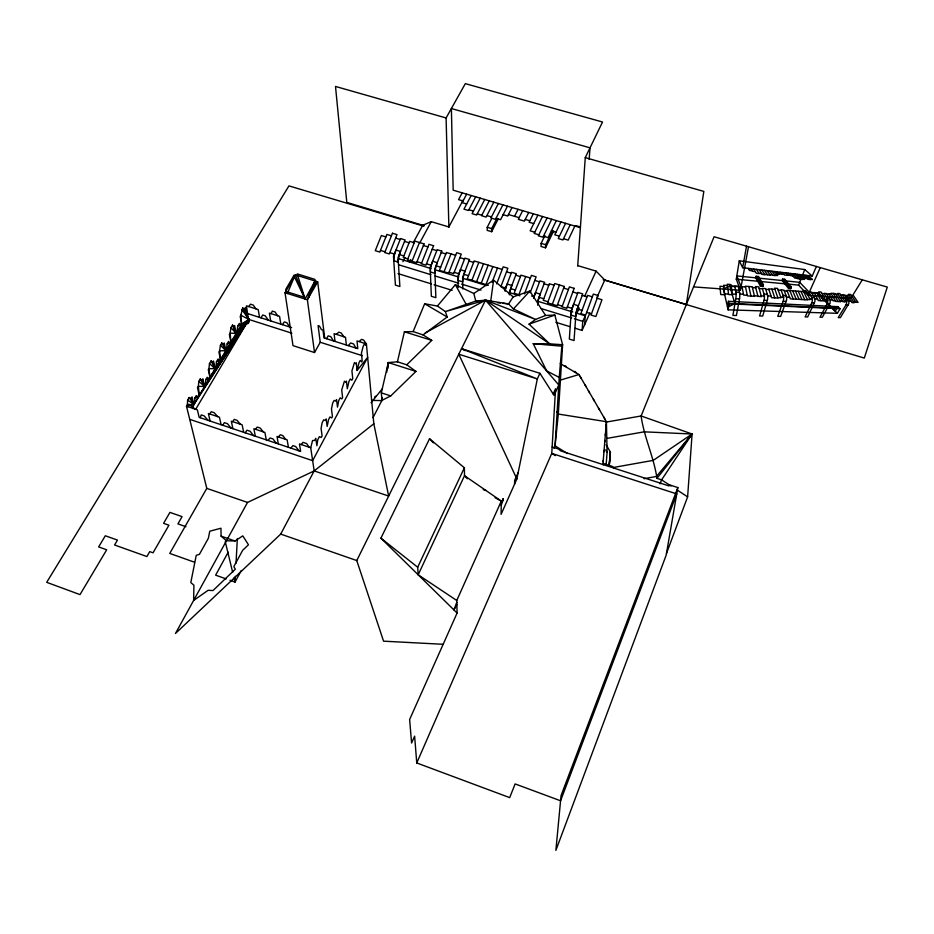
<?xml version="1.0" encoding="UTF-8"?>
<svg xmlns="http://www.w3.org/2000/svg" width="934" height="934" viewBox="0 0 934 934"><rect width="100%" height="100%" fill="white"/><g stroke="black" fill="none" stroke-linecap="round" stroke-linejoin="round"><path stroke-width="1.4" d="M491.821 218.322L487.221 227.266L487.209 230.383L491.669 231.714L498.196 218.93M491.669 231.714L491.681 228.597L496.923 218.369M501.266 503.216L503.309 498.651L501.231 505.341M509.392 294.654L509.45 291.793L516.292 273.709L511.587 272.284L504.734 290.357M514.564 484.116L514.669 480.333L518.195 472.417M537.669 304.764L537.844 300.503L544.627 282.313L539.887 280.877L533.583 297.748M544.919 235.578L541.136 243.354L541.008 246.459L545.526 247.814L553.675 230.955M545.526 247.814L545.666 244.708L552.578 230.429M235.345 576.278L235.041 582.08L229.962 580.271M236.033 563.225L237.341 538.556M248.794 322.405L246.459 305.838L258.204 309.574L259.559 317.397M194.505 562.221L169.755 553.407L206.788 488.377L186.485 406.197L187.36 404.749L187.629 400.056L189.135 397.534L191.061 398.549L193.875 404.457L192.743 408.52M567.428 453.527L555.065 445.845L558.31 414.066L562.618 344.728L549.636 343.84L529.064 324.145L535.556 319.44L545.573 315.435L554.854 315.073L562.618 344.728L561.848 346.199L559.232 377.394L555.065 445.845L553.967 448.355M577.714 265.98L585.268 157.624L602.535 122.004L465.319 83.651L446.102 117.964L448.88 227.336M666.456 553.477L687.622 496.853L692.094 434.006L641.109 415.98L605.664 422.18M589.179 159.387L590.019 147.829L451.391 108.531L453.165 190.186L579.967 227.557M387.879 368.335L388.311 362.579L397.429 361.82L406.757 364.797L415.969 371.405L390.751 395.911L381.959 400.359L372.981 417.708M575.181 328.278L582.08 330.414L582.769 321.354L585.268 315.832L575.531 312.855M584.556 324.904L585.268 315.832M609.225 466.253L610.346 452.021L606.166 444.759M606.073 465.319L607.112 452.441L606.423 421.689L579.01 374.534L560.26 363.618M602.909 464.642L606.423 421.689L558.31 414.066L556.909 411.579M194.47 403.453L194.949 397.814L196.257 395.631L198.417 396.822L248.946 319.498L242.712 308.045L240.855 315.225L241.661 324.145L193.875 404.457L186.485 406.197L197.378 409.839L199.175 417.37L300.631 451.391L299.452 443.965L310.718 447.736L314.174 470.923L280.702 534.096L175.464 633.486L247.522 502.434L314.174 470.923L373.822 423.767L366.408 343.91L363.571 340.023L361.493 339.357L359.158 341.611M609.272 465.015L610.346 452.021L609.879 456.364M609.166 465.564L610.346 452.021M606.213 424.491L606.073 426.021M604.1 450.258L603.959 451.764M604.905 440.416L604.765 441.992M605.454 433.703L605.302 435.314M603.282 460.252L603.142 461.735M198.814 381.376L204.604 386.431L202.013 380.231L200.238 378.994L198.814 381.376L198.358 386.349L199.281 395.374L197.494 387.773L198.358 386.349L204.604 386.431L248.946 319.498L242.712 308.045L244.51 309.119L246.915 315.307L247.884 313.672L291.606 327.589M291.887 333.204L248.946 319.498L219.817 360.851L218.112 358.96L216.454 361.75L215.906 367.424L248.946 319.498L241.836 309.504M374.546 397.989L375.024 396.506L376.262 396.168M205.282 385.298L205.854 379.531L207.185 377.301L209.193 378.725L248.946 319.498L240.855 315.225L240.19 316.334L241.661 324.145L248.946 319.498L248.631 322.393M603.352 464.7L603.469 463.544L612.249 466.381L614.093 468.168M209.987 377.383L208.282 369.736L208.936 368.638L215.159 368.697L212.905 362.007L211.026 360.968L209.473 363.559L208.936 368.638L209.987 377.383L248.946 319.498L241.311 324.728L237.773 325.989L236.874 332.189L248.946 319.498L248.246 322.312M187.36 404.749L193.875 404.457L248.946 319.498L230.289 343.257L228.573 341.424L227.114 343.864L226.483 349.655L248.946 319.498L247.72 323.689L248.946 319.498L236.15 333.403L230.149 333.134L229.39 334.407L230.943 342.171L248.946 319.498L195.661 409.372M490.794 300.596L493.596 280.107L513.163 296.884L529.823 291.081L545.573 315.435M310.718 447.736L312.563 440.544L314.641 440.428L315.797 438.279L316.859 445.728L317.805 439.657L319.416 436.645L321.284 437.451L322.113 435.898L321.074 428.426L322.16 422.67L323.689 419.833L325.336 420.487L326.176 418.934L327.169 426.441L328.57 419.564L329.947 416.973L331.698 417.942L332.434 416.587L331.477 409.045L332.667 403.114L334.115 400.417L335.715 401.13L336.567 399.554L337.489 407.119L338.773 400.488L340.186 397.849L341.867 398.911L342.603 397.534L341.716 389.945L344.413 381.235L345.813 382.298L346.444 381.119L347.296 388.742L348.931 381.504L350.285 378.959L351.849 380.231L352.748 378.562L351.931 370.903L354.43 362.602L355.749 363.793L356.298 362.766L357.08 370.436L367.657 357.383L312.645 460.66L189.742 419.354M230.955 327.682L236.15 333.403L232.519 325.067L230.955 327.682L230.149 333.134L230.943 342.171M728.403 301.297L727.528 307.251L734.871 303.62L729.734 285.897L723.418 289.061L728.111 309.843L837.343 313.31L840.086 308.71L837.891 306.656L728.403 301.297L729.022 303.819L728.111 309.843M220.436 345.253L225.83 350.74L223.518 344.237L221.778 343.012L220.436 345.253L219.607 350.775L220.517 359.683L248.946 319.498L225.83 350.74L219.607 350.775L218.895 351.978L220.517 359.683M693.553 286.89L740.428 290.299L736.284 279.196L739.284 260.796L804.758 269.541L812.241 276.067L816.363 266.47M382.426 397.569L381.959 400.359L381.317 392.864L388.311 362.579L415.969 371.405M386.653 372.374L388.311 362.579M677.839 487.56L666.176 555.146L555.882 850.349L561.054 795.593L677.839 487.56L669.199 484.793L669.013 485.937L560.669 450.888L558.485 448.997L552.146 446.954M739.518 292.389L735.817 292.132L736.027 294.268A34.64 26.771 8.4 0 1 735.817 298.717L732.91 315.412L736.412 315.482L739.623 298.273A33.11 25.568 8.5 0 0 739.611 293.089L739.576 292.739M812.241 276.067L742.67 267.708L746.523 246.167M740.428 290.299L748.496 246.739M553.197 394.02L555.543 388.766L551.76 453.399L676.741 493.911L560.563 800.777L515.124 783.93L509.684 797.624L416.751 762.961L414.626 736.155L411.59 743.02L409.629 719.495L457.1 613.031L380.909 538.159L429.535 438.77L464.373 467.771L464.513 475.71L501.301 501.079L501.091 514.342L516.864 478.967L537.33 378.947L539.91 373.285L461.524 348.686L465.377 350.635M756.143 276.254L755.769 277.853L760.486 286.131L762.973 286.341L763.417 284.672L758.466 276.499L756.143 276.254L760.918 284.45L760.486 286.131M397.429 361.82L404.41 331.78L413.132 331.582L423.044 334.909L431.765 340.373L406.757 364.797M758.466 276.499L758.093 278.087L762.973 286.341M588.385 390.669L589.506 392.584M767.339 300.444L764.035 300.269L759.587 315.961L762.716 316.031L767.608 299.16A20.069 15.434 10 0 0 767.514 295.307L767.363 294.619M584.906 384.68L586.038 386.629M187.968 406.687L188.703 404.177L195.241 409.127M502.364 501.78L503.309 498.651M580.072 376.367L581.228 378.363M782.622 279.044L782.132 280.539L788.588 288.513L790.783 288.699L791.355 287.158L784.7 279.266L782.622 279.044L789.16 286.96L791.355 287.158M784.7 279.266L784.198 280.749L790.783 288.699M598.437 407.96L599.57 409.898M786.194 301.484L783.171 301.32L777.765 316.334L780.661 316.404L786.521 300.246A15.329 11.757 10.8 0 0 786.381 296.557L786.194 295.903M200.203 417.72L201.219 414.906L204.126 415.875L208.224 420.405M788.588 288.513L789.16 286.96M593.335 399.18L594.491 401.165M552.344 304.262L559.489 284.987M524.464 293.883L531.411 275.378L536.139 276.814L530.197 292.681M525.714 276.569L518.884 294.689L514.167 293.241L520.997 275.145L530.43 278.005M573.92 371.569L575.356 371.557L575.963 372.759M492.113 282.173L497.518 268.011M496.69 283.913L503.192 266.82L507.886 268.245L500.893 286.668L505.609 288.057M481.279 283.165L488.167 265.174M485.96 284.601L492.837 266.599M315.003 280.982L308.582 297.689L308.36 296.055L316.533 281.811L316.731 283.446L314.805 279.336L297.199 273.872L305.103 299.032L315.003 280.982L307.391 299.756L314.513 352.538L293.007 345.638L285.022 292.739L295.436 274.9L317.677 281.811L324.728 338.131M471.927 280.305L478.838 262.349M476.597 281.729L483.497 263.762M660.034 483.882L661.599 479.854L692.094 434.006L644.18 431.835L607.322 438.326M444.047 271.759L451.005 253.896M412.022 261.275L419.448 242.501M862.28 279.815L850.874 298.355L807.968 295.226L798.605 285.115L804.758 269.541M413.132 331.582L424.655 303.772L437.416 306.037L445.39 311.582L447.188 317L423.044 334.909M287.403 293.486L294.373 276.709L294.14 275.075L285.769 289.388L286.014 291.023L287.403 293.486L287.158 291.852L304.881 297.409L305.103 299.032L294.373 276.709M416.751 762.961L551.76 453.399L555.391 455.652M814.401 303.036L811.739 302.885L805.108 316.906L807.665 316.965L814.798 301.799A11.196 8.534 11.8 0 0 814.705 298.822L814.226 297.502L811.576 297.327A9.877 7.53 11.8 0 1 812.148 299.149A10.613 8.102 11.8 0 1 811.763 302.896M807.968 295.226L820.274 267.603M457.1 613.031L456.761 600.48L501.301 501.079L495.067 497.705M456.808 602.22L453.959 609.949L456.866 604.508M582.08 330.414L589.903 313.018M597.036 297.175L604.765 280.013L596.102 271.129L577.737 265.618M576.862 313.357L579.267 308.08M584.684 296.206L596.102 271.129M564.334 365.988L565.806 366L566.471 367.225M456.761 600.48L418.175 574.784L464.513 475.71L467.409 478.768M418.175 574.784L417.696 567.242L464.373 467.771M574.854 226.051L568.187 240.108L563.517 238.719M570.219 224.685L562.945 239.933L558.287 238.544L565.584 223.319M560.949 221.953L554.761 234.808L559.408 236.197M556.325 220.599L548.095 237.61L543.448 236.22M551.714 219.233L542.969 237.201L538.323 235.823L547.102 217.879M542.491 216.513L534.19 233.43L538.825 234.808M443.16 644.297L383.57 641.168L356.765 560.563L485.517 300.164L508.586 303.935L513.443 308.956L535.556 319.44L485.517 300.164L475.756 301.098L445.39 311.582L485.517 300.164L549.636 343.84L533.209 343.677L546.682 370.938L559.232 377.394M537.902 215.159L530.162 230.838L534.785 232.216M533.302 213.804L529.123 222.245L533.734 223.6M528.714 212.45L524.394 221.136L518.3 219.327L522.643 210.664M829.637 303.877L830.081 302.686A9.609 7.309 12.4 0 0 829.964 299.826L829.439 298.553L826.975 298.378A8.593 6.538 12.3 0 1 827.617 300.141A9.142 6.958 12.3 0 1 827.197 303.748L819.97 317.21L822.34 317.268L829.637 303.877L827.174 303.737M514.541 216.326L518.066 209.321M512.019 207.535L507.699 216.034L503.134 214.68M507.454 206.192L500.566 219.723L495.989 218.358M271.035 313.649L272.343 311.104L275.063 311.968L277.643 315.739M502.901 204.85L495.475 219.35L490.899 217.996L498.347 203.507M382.321 388.801L371.055 402.741M493.806 202.164L486.112 217.073L481.547 215.707L489.264 200.833M484.734 199.491L476.644 215.018L472.09 213.664L480.204 198.16M475.686 196.829L468.494 210.5L463.953 209.158L471.168 195.498M463.252 199.911L448.869 226.962L431.239 221.673L422.728 225.257L413.178 242.84M466.661 194.167L462.155 202.655L466.673 203.997M357.08 370.436L359.018 362.661L360.209 360.431L361.633 361.913L362.182 360.898L361.423 353.192L363.174 346.316L364.388 344.039L365.708 345.206L366.408 343.91L357.022 340.922L357.792 348.662L323.981 337.898L323.012 330.134L321.483 329.644L319.44 326.036L318.085 325.604L320.234 342.253L314.513 352.538M462.155 192.836L458.536 199.631L463.054 200.973M241.229 570.557L235.041 582.08L234.025 577.901M409.419 262.034L410.785 259.512M419.646 243.12L431.239 221.673M402.939 261.672L404.982 257.912M222.864 425.32L224.323 422.635L227.464 423.697L231.013 428.052M228.2 552.181L215.637 575.157L226.168 578.917M397.219 261.882L398.935 258.73L430.924 268.525M261.053 317.864L262.652 315.015L265.291 315.844L268.373 320.199M846.484 301.355A7.752 5.884 13 0 1 846.076 304.788L838.207 317.595L840.378 317.642L848.761 303.772A8.044 6.094 13 0 0 848.504 300.713L848.049 299.826L845.819 299.674A7.402 5.616 13 0 1 846.519 301.355M317.677 281.811L307.391 299.756L285.022 292.739M837.891 306.656L835.218 311.232L817.308 292.926L809.288 292.284L799.714 282.325L736.821 275.915L741.071 286.808L729.734 285.897M326.503 338.703L328.184 335.843L330.799 336.672L333.531 340.945M237.773 325.989L239.302 323.421L241.311 324.728M191.061 398.549L192.054 396.892L193.875 404.457L187.629 400.056M202.013 380.231L202.865 378.807L204.604 386.431L200.238 378.994M212.905 362.007L213.489 361.014L215.159 368.697L248.946 319.498M223.518 344.237L224.253 343.012L225.83 350.74L221.778 343.012M233.909 326.853L234.644 325.627L236.15 333.403L232.519 325.067M244.51 309.119L245.49 307.473L246.915 315.307M603.586 416.821L604.788 418.876M209.788 413.984L211.236 411.707L214.12 412.665L217.739 416.646M513.163 296.884L508.586 303.935L503.052 303.328M245.187 432.804L246.915 430.2L250.172 431.298L253.546 435.606M232.706 421.654L234.224 419.378L237.049 420.323L240.342 424.211M248.829 306.597L250.464 304.169L253.231 305.056L255.916 308.839M282.337 324.647L284.38 321.915L286.796 322.685L289.82 327.028M671.056 486.03L661.599 479.854L656.976 478.36L692.094 434.006L653.263 460.369L613.218 467.514M301.203 444.549L303.025 442.354L306.656 443.568L309.061 447.176M437.416 306.037L455.348 284.683L473.842 293.498L475.756 301.098L479.807 301.332M692.094 434.006L656.38 476.48L644.028 478.698M290.836 448.11L292.937 445.623L295.669 446.534L299.055 450.865M267.918 440.428L270.089 437.964L273.032 438.945L276.219 443.206M255.367 429.231L257.27 427.083L260.177 428.052L263.423 431.917M348.254 345.627L350.635 342.976L353.531 343.899L355.971 348.09M278.344 436.914L280.282 434.765L282.897 435.629L285.524 439.307M513.443 308.956L529.823 291.081M336.357 334.372L338.797 332.165L341.085 332.889L343.969 336.789M473.842 293.498L493.596 280.107M235.029 541.008L242.782 535.859L248.456 544.779L242.63 550.359L233.85 566.564L235.31 569.191L213.01 590.545L208.095 590.311L193.63 600.445L193.922 585.221L190.805 582.571L196.245 555.321L199.409 554.341L208.364 538.288L209.765 531.212L220.961 528.224L221.078 536.116L226.448 540.751L235.029 541.008L221.078 536.116M425.239 332.901L485.517 300.164L558.777 384.948L554.096 395.432L539.91 373.285M529.064 324.145L554.854 315.073M559.945 380.231L579.01 374.534M194.949 397.814L198.417 396.822M216.454 361.75L219.817 360.851M205.854 379.531L209.193 378.725M227.114 343.864L230.289 343.257M372.269 400.406L382.368 400.593M728.111 303.317L836.992 308.208M729.022 303.819L840.086 308.71M735.805 298.717L739.518 298.915M846.052 304.776L848.282 304.904M724.621 293.848L728.543 294.105M747.282 295.331L743.651 295.097L742.028 286.726L745.53 287.007M754.392 295.774L757.859 295.996M835.463 300.923L833.046 300.771L828.983 293.731L831.342 293.918M840.191 301.227L842.515 301.367M777.777 297.607L780.929 297.806L777.59 288.419L774.555 288.174L777.94 298.074L771.507 297.677L768.74 288.875L774.963 289.377M807.338 299.452L810.082 299.627L805.832 290.766L803.17 290.556L807.548 299.896L790.269 298.833L786.918 290.346L803.707 291.688M823.263 300.456L825.808 300.608L821.126 292.038L818.651 291.84L823.496 300.876L818.312 300.561L814.191 292.54L819.246 292.949M743.487 294.28L739.821 294.047L738.467 286.434L734.848 286.143L736.167 294.268L732.361 294.035M771.005 296.078L767.736 295.856L765.565 288.618L762.342 288.361L764.561 296.101L761.187 295.88M789.662 297.292L786.661 297.094L783.988 290.1L781.022 289.867L783.778 297.327L780.684 297.129M817.565 299.102L814.938 298.938L811.623 292.33L809.019 292.12L812.475 299.172L809.778 298.997M832.649 300.083L830.221 299.931L826.59 293.533L824.173 293.346L827.968 300.164L825.469 300.001M851.119 301.285L848.901 301.145L844.955 295.016L842.748 294.84L846.904 301.378L844.64 301.238M853.431 301.624L855.591 301.764M763.977 294.07L767.269 294.292M783.054 295.377L786.078 295.576M738.596 287.17L742.168 287.45M765.775 289.318L768.962 289.563M784.245 290.778L787.187 291.011M811.938 292.972L814.518 293.171M826.94 294.152L829.334 294.35M845.328 295.611L847.512 295.786M723.815 286.551L719.962 286.248L720.721 294.537L724.726 294.782L723.675 285.244L727.458 285.547M752.407 287.555L755.769 287.835M835.988 294.292L838.265 294.479M849.275 295.366L847.126 295.191L851.995 302.639L854.19 302.768L848.562 294.292L850.687 294.479L855.929 302.266L858.066 302.406L853.513 295.704L851.399 295.541M731.252 286.329L734.93 286.621M759.202 288.548L762.471 288.816M778.174 290.065L781.186 290.299M806.579 292.33L809.218 292.54M821.943 293.545L824.395 293.743M840.763 295.051L842.993 295.226M760.918 284.45L763.417 284.672M533.209 343.677L561.848 346.199M736.284 279.196L798.605 285.115M797.134 278.309L794.752 278.052L790.362 273.44M799.854 278.939L797.496 278.682L792.651 273.709M802.189 279.208L804.501 279.464L799.387 274.514M497.518 302.721L500.285 303.025M807.7 278.717L805.47 278.46L801.582 274.783M758.957 273.335L761.724 273.65M769.908 274.689L772.546 274.981M775.173 275.297L777.753 275.588L774.473 271.525M810.28 279.301L812.475 279.546L808.038 275.553M764.759 274.409L767.468 274.713M802.446 277.48L804.699 277.737M752.232 270.79L749.418 270.463L748.286 268.385M778.641 273.884L784.362 274.549M787.537 274.888L789.919 275.168M755.326 271.631L752.535 271.315L751.041 268.712M776.504 274.047L779.014 274.327L776.936 271.817M792.686 275.869L790.327 275.6L788.039 273.16M446.102 117.964L335.504 86.442L346.806 202.409L424.164 225.689M585.268 157.624L703.839 191.412L686.327 304.542L641.109 415.98C644.04 437.369 653.882 457.006 656.976 478.36M575.694 225.584L579.886 226.822M508.47 214.528L519.129 217.68M525.247 219.408L529.847 220.763M551.305 230.967L555.952 232.333M468.891 209.741L473.433 211.084M486.894 215.556L491.459 216.91M477.227 213.886L481.792 215.24M487.221 227.266L491.681 228.597M541.136 243.354L545.666 244.708M423.674 226.121L288.945 185.889L46.7 582.326L80.009 594.608L106.686 549.799L98.642 546.904L105.32 535.766L117.474 540.097L114.567 544.989L146.895 556.547L149.732 551.632L153.024 552.811L168.926 525.212L163.59 523.332L169.93 512.392L182.072 516.642L177.927 523.881L185.959 526.706M603.154 279.71L686.327 304.542L714.09 236.746L887.3 287.088L864.289 358.084L604.263 279.861M391.428 235.812L386.886 234.422L379.811 252.075L375.27 250.686L381.352 235.543L385.882 236.921M414.229 242.723L409.652 241.346L403.254 257.457L407.843 258.858M423.382 245.514L427.97 246.903M455.629 255.297L446.394 252.495L439.424 270.346L448.682 273.183L456.644 252.705L461.268 254.106L453.679 273.674L449.044 272.249M502.2 269.436L474.192 260.936L467.269 278.881L488.295 285.314M554.119 285.197L549.367 283.761L543.214 300.304L547.966 301.764M563.646 288.092L568.409 289.54M592.354 296.802L587.544 295.354L580.843 313.672L585.653 315.143L593.347 294.07L598.157 295.518L591.035 315.073L595.857 316.544L601.975 299.732L597.153 298.261M395.607 238.123L400.161 239.501M432.197 249.238L436.808 250.627M459.902 257.644L464.537 259.057M506.532 271.806L511.225 273.242M534.797 280.398L539.525 281.834M572.834 291.957L577.609 293.404M404.515 241.392L409.08 242.782M441.21 252.542L445.822 253.943M468.973 260.983L473.62 262.396M515.731 275.18L520.436 276.616M544.078 283.796L548.818 285.244M582.209 295.389L587.007 296.837M399.297 254.538L403.862 255.939M436.038 265.781L440.65 267.194M463.836 274.281L468.494 275.705M510.653 288.606L515.37 290.042M539.035 297.292L543.786 298.74M577.224 308.967L582.034 310.438M586.669 312.388L591.479 313.859M389.817 252.624L394.382 254.025M426.464 263.843L431.076 265.244M454.204 272.331L458.839 273.744M531.586 296.008L533.956 296.732M567.312 306.947L572.098 308.407M380.477 250.417L385.03 251.806M417.008 261.672L421.608 263.073M557.505 304.682L562.28 306.142M435.092 269.809L458.734 277.048M462.902 278.332L486.544 285.57M510.186 292.821L519.911 295.809M537.996 301.343L572.752 312.003M398.865 264.836L430.901 274.678M435.081 275.962L458.769 283.247M461.559 284.099L481.068 290.1M540.973 308.512L571.631 317.934M574.41 318.786L582.769 321.354M398.059 273.615L431.345 283.889M434.112 284.742L452.138 290.311M555.847 322.312L569.658 326.573M404.41 331.78L431.765 340.373M320.234 342.253L362.24 355.656M381.317 392.864L390.751 395.911M483.24 489.591L485.937 490.49M314.174 470.923L388.661 496.047L373.822 423.767M206.788 488.377L247.522 502.434M280.702 534.096L356.765 560.563M461.524 348.686L537.33 378.947L458.781 354.219L516.864 478.967M424.655 303.772L447.188 317M676.975 489.895L687.622 496.853M380.909 538.159L417.696 567.242M209.473 363.559L215.159 368.697L211.026 360.968M805.914 275.308L810.665 279.663L808.447 279.418L803.754 275.04M837.343 313.31L817.308 292.926M797.169 274.257L802.493 279.511L800.158 279.254L794.916 273.977M429.535 438.77L433.388 442.844M785.704 272.88L788.004 275.402L784.793 275.04L782.564 272.495M780.159 272.214L781.921 274.257M771.986 271.222L775.418 275.612L772.803 275.32L769.476 270.93M766.931 270.615L770.258 275.168L767.573 274.865L764.351 270.311M189.135 397.534L193.875 404.457M761.747 269.996L765.004 274.783L762.261 274.479L759.12 269.681M756.458 269.366L759.109 273.58L756.306 273.265L753.761 269.039M833.28 293.428L838.113 301.519M605.664 449.908L607.112 452.441M455.348 284.683L466.451 304.881M816.736 292.739L820.916 300.725M739.284 260.796L742.67 267.708M800.998 291.478L804.758 299.721M798.255 291.256L801.944 299.545M795.476 291.034L799.084 299.37M792.662 290.801L796.188 299.195M789.814 290.579L793.246 299.008M295.436 274.9L305.103 299.032M771.881 289.131L774.753 297.876M225.257 541.662L232.671 572.32M210.103 421.036L208.375 413.517L219.432 417.218L221.101 424.725M748.811 286.493L750.983 296.09M232.893 428.683L231.305 421.187L242.139 424.807L243.669 432.29M255.332 436.201L253.873 428.729L264.894 432.419L266.283 439.879M278.32 443.919L277.013 436.458L287.158 439.856L288.419 447.293M270.673 320.934L269.389 313.123L279.581 316.357L280.819 324.156M335.002 341.412L334.092 333.648L345.51 337.279L346.351 345.031M458.185 287.497L457.964 276.02L464.898 258.111L469.533 259.524L462.61 277.445L462.797 288.921M509.474 294.63A10.04 2.125 -73 0 1 511.844 285.454L507.139 284.018A10.029 2.148 -73 0 0 505.072 291.256M537.657 304.869A10.076 1.961 -72.9 0 1 540.226 294.117L535.474 292.669A10.064 1.996 -72.9 0 0 533.699 298.495M783.194 301.32A14.734 11.301 10.7 0 0 783.474 297.316A14.057 10.776 10.7 0 0 783.171 295.693M764.059 300.269A19.439 14.956 9.9 0 0 764.304 296.078A18.447 14.185 9.9 0 0 764.07 294.397M571.246 310.73L569.343 339.1L574.036 340.56L576.044 312.201L582.758 293.895L577.971 292.435L571.246 310.73M574.165 288.337L566.81 308.313L562.023 306.854L569.39 286.89L574.165 288.337M564.253 286.423L557.119 305.722L547.581 302.803L554.738 283.539L564.253 286.423M441.782 251.094L434.8 268.934L435.851 297.677L431.345 296.276L430.189 267.509L437.17 249.693L441.782 251.094M433.586 245.712L425.939 265.174L421.339 263.773L428.986 244.323L433.586 245.712M424.024 243.891L416.611 262.688L407.434 259.874L414.871 241.112L424.024 243.891M400.534 238.567L393.483 256.266L395.409 285.127L399.88 286.516L398.047 257.667L405.087 239.956L400.534 238.567M392.455 233.243L384.726 252.554L389.28 253.955L396.997 234.621L392.455 233.243M754.52 296.312L747.398 295.868L745.367 286.201L752.209 286.761L754.52 296.312M840.46 301.67L835.72 301.378L830.945 293.241L835.58 293.626L840.46 301.67M732.466 294.759L728.602 294.525L727.282 284.24L730.995 284.543L732.466 294.759M761.373 296.58L757.953 296.358L755.443 286.575L758.735 286.855L761.373 296.58M845.001 301.822L842.701 301.67L837.611 293.416L839.864 293.603L845.001 301.822M400.523 251.456L395.958 250.055A9.877 2.767 -73.2 0 0 393.774 260.703L398.328 262.092A9.889 2.744 -73.2 0 1 400.523 251.456M437.252 262.676L432.64 261.263A9.924 2.569 -73.1 0 0 430.364 271.934L434.964 273.347A9.935 2.545 -73.1 0 1 437.252 262.676M465.039 271.164L460.392 269.739A9.97 2.417 -73.1 0 0 458.045 280.433L462.68 281.846A9.97 2.393 -73.1 0 1 465.039 271.164M578.403 305.78L573.604 304.321A10.122 1.775 -72.9 0 0 570.954 315.085L575.741 316.556A10.122 1.74 -72.9 0 1 578.403 305.78"/></g></svg>
